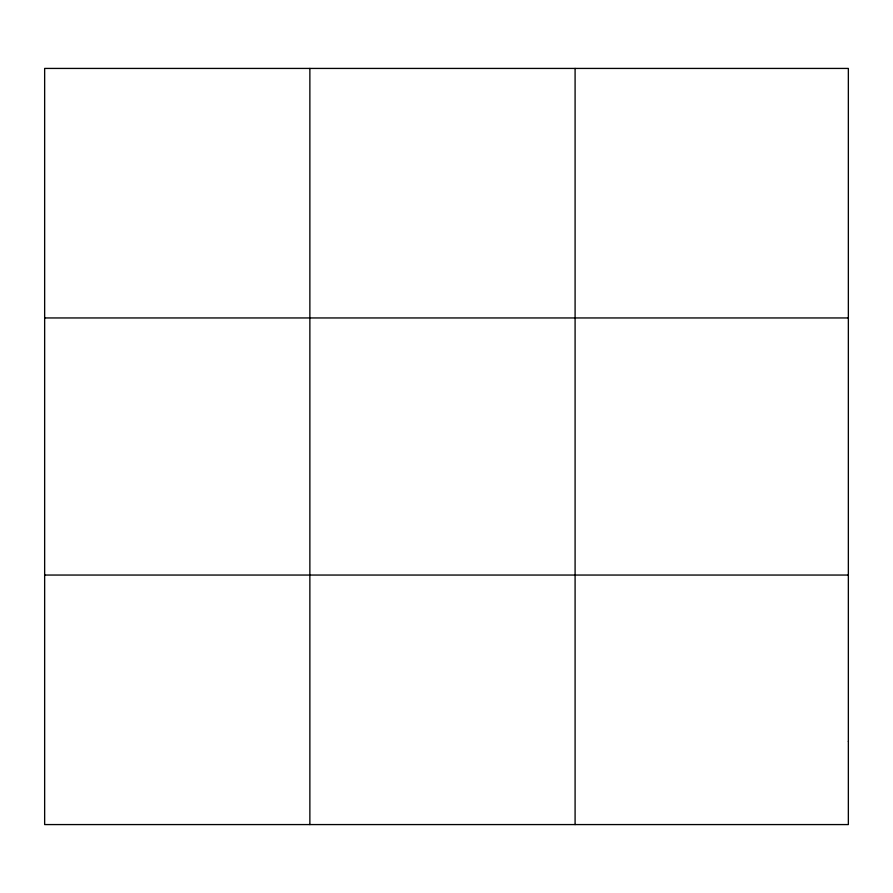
<?xml version="1.0" encoding="UTF-8"?>
<svg xmlns="http://www.w3.org/2000/svg" width="893" height="893" viewBox="0 0 893 893"><rect width="100%" height="100%" fill="white"/><g stroke="black" fill="none" stroke-linecap="round" stroke-linejoin="round"><path stroke-width="1.34" d="M309.871 824.574L309.871 68.426M575.092 824.574L575.092 68.426M44.65 317.953L848.35 317.953M44.65 575.047L848.35 575.047M848.35 741.402L848.35 824.574L44.65 824.574L44.65 68.426L848.35 68.426L848.35 741.402"/></g></svg>
